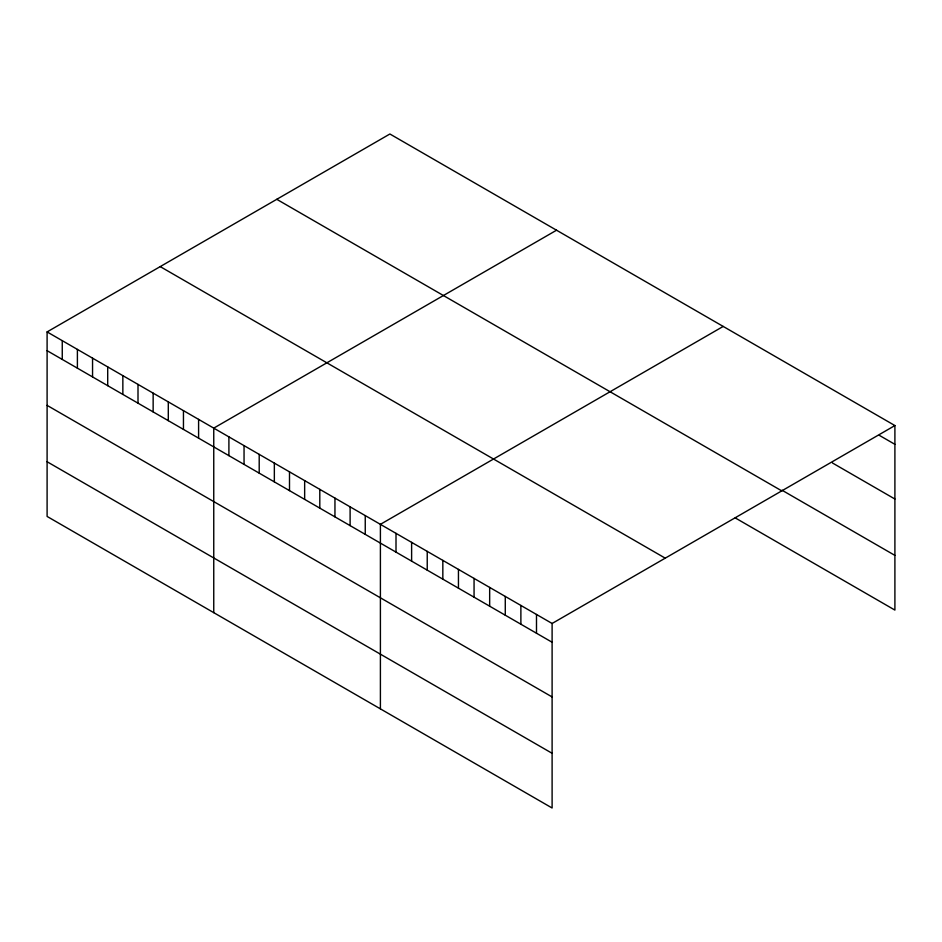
<?xml version="1.0" encoding="UTF-8"?>
<svg xmlns="http://www.w3.org/2000/svg" width="942" height="942" viewBox="0 0 942 942"><rect width="100%" height="100%" fill="white"/><g stroke="black" fill="none" stroke-linecap="round" stroke-linejoin="round"><path stroke-width="1.41" d="M47.1 331.914L552.106 623.474L552.106 808.001L47.1 516.44L47.1 331.914L389.894 133.999L894.9 425.56L894.9 610.086L735.207 517.888M556.545 230.213L213.752 428.127L213.752 612.653M723.197 326.427L380.403 524.341L380.403 708.867M552.106 623.474L894.9 425.56M879.286 435.322L894.9 444.33M832.469 462.981L894.9 499.024M782.037 490.229L894.9 555.391M276.771 199.315L781.778 490.876M160.222 266.61L665.229 558.159M47.1 350.683L552.106 642.244M47.1 405.378L552.106 696.939M47.1 461.745L552.106 753.294M536.493 614.467L536.493 633.236M520.879 605.447L520.879 624.216M505.277 596.439L505.277 615.208M489.663 587.431L489.663 606.201M474.062 578.412L474.062 597.181M458.448 569.404L458.448 588.173M442.834 560.396L442.834 579.165M427.232 551.376L427.232 570.145M411.619 542.368L411.619 561.138M396.005 533.36L396.005 552.13M365.249 515.604L365.249 534.373M350.106 506.855L350.106 525.624M334.952 498.106L334.952 516.875M319.797 489.357L319.797 508.127M304.655 480.608L304.655 499.378M289.5 471.86L289.5 490.629M274.346 463.123L274.346 481.892M259.203 454.374L259.203 473.143M244.049 445.625L244.049 464.394M228.906 436.876L228.906 455.645M198.597 419.378L198.597 438.148M183.455 410.641L183.455 429.411M168.3 401.893L168.3 420.662M153.146 393.144L153.146 411.913M138.003 384.395L138.003 403.164M122.849 375.646L122.849 394.415M107.706 366.897L107.706 385.667M92.551 358.16L92.551 376.93M77.397 349.411L77.397 368.181M62.254 340.663L62.254 359.432"/></g></svg>
